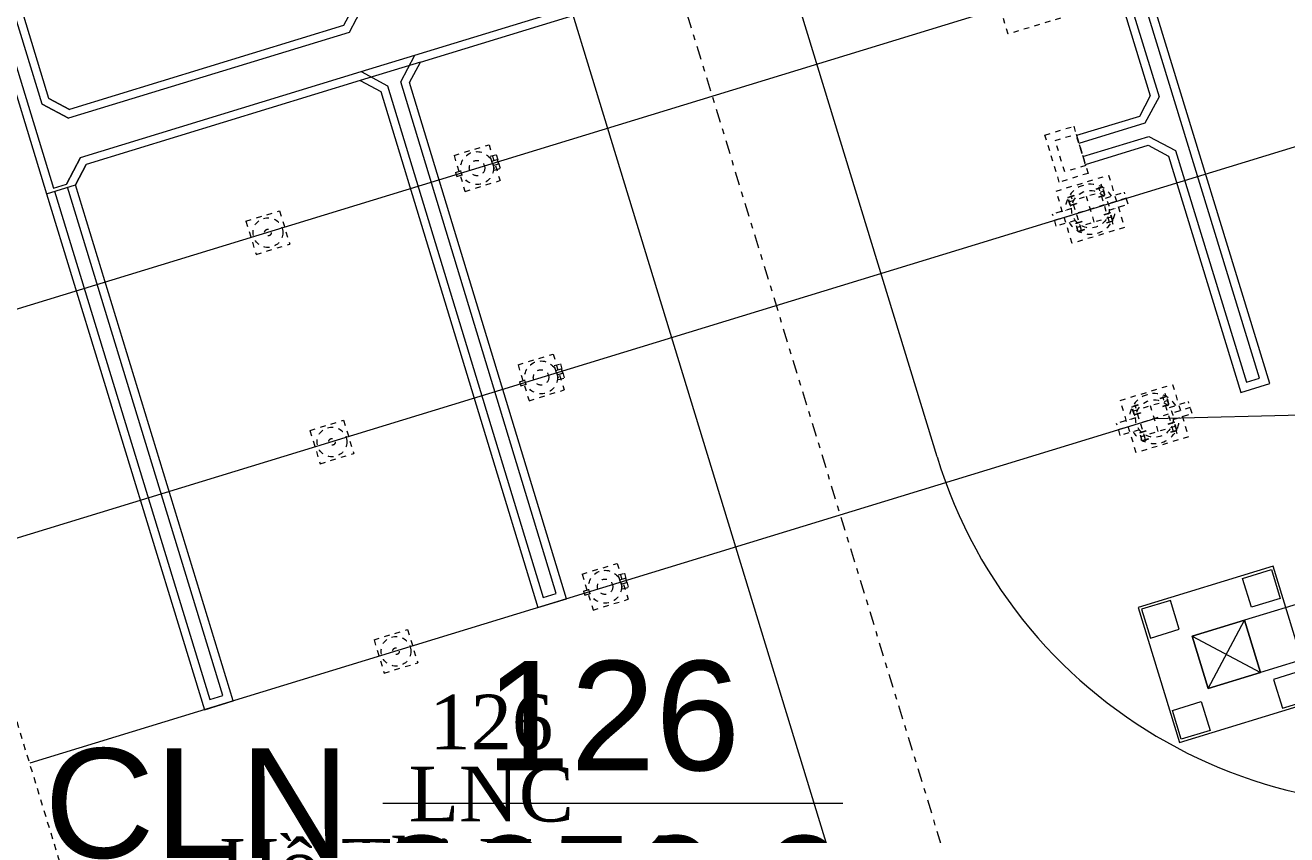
# Model space of a CAD drawing. Header units: metres. Extents: x 0 to 551036, y 0 to 1845929.
# Drawn here: x 547451.92 to 547474.98, y 1841879.78 to 1841894.57 of the extents above; entities that cross this region are included whole.
import ezdxf
from ezdxf.enums import TextEntityAlignment as Align

# ---------------------------------------------------------------- set-up
doc = ezdxf.new("R2010")
doc.units = ezdxf.units.M
doc.header["$MEASUREMENT"] = 0
for name, pattern in [('02 Xref HH1 NDK$0$HIDDEN', [0.375, 0.25, -0.125]), ('02 Xref KB1 MBTB$0$DASHDOT', [1, 0.5, -0.25, 0, -0.25]), ('02 Xref KB1 MBTB$0$DASHED2', [0.375, 0.25, -0.125]), ('02 Xref KB1 MBTB$0$HIDDEN', [0.375, 0.25, -0.125])]:
    doc.linetypes.add(name, pattern=pattern)
for name, color, linetype, lineweight in [('_0', 7, 'Continuous', 0), ('BD HH1 KEM TMB$0$cay', 7, 'Continuous', 0), ('BD HH1 KEM TMB$0$nha', 7, 'Continuous', 0), ('Level 13', 7, 'Continuous', 0), ('Level 15', 7, 'Continuous', 0), ('Level 2', 7, 'Continuous', 0), ('Level 4', 7, 'Continuous', 0), ('Level 49', 7, 'Continuous', 0), ('Level 58', 7, 'Continuous', 0), ('Level 62', 7, 'Continuous', 0)]:
    doc.layers.add(name, color=color, linetype=linetype, lineweight=lineweight)
doc.styles.add('Style-Arial', font='arial.ttf')
doc.styles.add('Style-Times New Roman', font='times.ttf')

# ---------------------------------------------------------------- blocks, each defined once
blk = doc.blocks.new('02 Xref KB1 MBTB$0$X220 NC')
at = {"color": 0, "linetype": 'ByBlock', "lineweight": -2}
for p, q in [((37526403, -1364182), (37516403, -1374182)), ((37516403, -1364182), (37526403, -1374182)), ((37516403, -1534182), (37516403, -1374182)), ((37526403, -1534182), (37526403, -1374182)), ((37526403, -1534182), (37516403, -1544182)), ((37516403, -1534182), (37526403, -1544182))]:
    blk.add_line(p, q, dxfattribs=at)
at = {"color": 0, "linetype": 'ByBlock', "lineweight": -2, "flags": 128}
for points in [[(37534313, -1382092), (37508493, -1382092), (37508493, -1356272), (37534313, -1356272), (37534313, -1382092)], [(37508993, -1356772), (37514493, -1356772), (37514493, -1362272), (37508993, -1362272), (37508993, -1356772)], [(37533813, -1356772), (37528313, -1356772), (37528313, -1362272), (37533813, -1362272), (37533813, -1356772)], [(37516403, -1374182), (37526403, -1374182), (37526403, -1364182), (37516403, -1364182), (37516403, -1374182)], [(37526403, -1374182), (37516403, -1374182), (37516403, -1364182), (37526403, -1364182), (37526403, -1374182)], [(37508993, -1381592), (37514493, -1381592), (37514493, -1376092), (37508993, -1376092), (37508993, -1381592)], [(37533813, -1381592), (37528313, -1381592), (37528313, -1376092), (37533813, -1376092), (37533813, -1381592)], [(37534313, -1526272), (37508493, -1526272), (37508493, -1552092), (37534313, -1552092), (37534313, -1526272)], [(37508993, -1526772), (37514493, -1526772), (37514493, -1532272), (37508993, -1532272), (37508993, -1526772)], [(37533813, -1526772), (37528313, -1526772), (37528313, -1532272), (37533813, -1532272), (37533813, -1526772)], [(37516403, -1544182), (37526403, -1544182), (37526403, -1534182), (37516403, -1534182), (37516403, -1544182)], [(37516403, -1534182), (37526403, -1534182), (37526403, -1544182), (37516403, -1544182), (37516403, -1534182)], [(37526403, -1534182), (37516403, -1534182), (37516403, -1544182), (37526403, -1544182), (37526403, -1534182)], [(37508993, -1551592), (37514493, -1551592), (37514493, -1546092), (37508993, -1546092), (37508993, -1551592)], [(37533813, -1551592), (37528313, -1551592), (37528313, -1546092), (37533813, -1546092), (37533813, -1551592)]]:
    blk.add_lwpolyline(points, close=True, dxfattribs=at)
at = {"flags": 128}
for points in [[(37521403, -1450899), (37521403, -1447081), (37521403, -1461283)], [(37526403, -1454182), (37516403, -1454182)]]:
    blk.add_lwpolyline(points, dxfattribs=at)
blk = doc.blocks.new('PL')
at = {"color": 251, "linetype": '02 Xref KB1 MBTB$0$HIDDEN', "lineweight": -2, "ltscale": 2000}
for p, q in [((485148, 3059606, 0), (485142, 3059600, 0)), ((485142, 3059600, 0), (485142, 3053192, 0)), ((491485, 3059606, 0), (485148, 3059606, 0)), ((491485, 3059606, 0), (491492, 3059600, 0)), ((491492, 3059600, 0), (491492, 3053192, 0)), ((525148, 3059606, 0), (525142, 3059600, 0)), ((525142, 3059600, 0), (525142, 3053192, 0)), ((531485, 3059606, 0), (525148, 3059606, 0)), ((531485, 3059606, 0), (531492, 3059600, 0)), ((531492, 3059600, 0), (531492, 3053192, 0)), ((565148, 3059606, 0), (565142, 3059600, 0)), ((565142, 3059600, 0), (565142, 3053192, 0)), ((571485, 3059606, 0), (565148, 3059606, 0)), ((571485, 3059606, 0), (571492, 3059600, 0)), ((571492, 3059600, 0), (571492, 3053192, 0)), ((485142, 3053192, 0), (485148, 3053186, 0)), ((491492, 3053192, 0), (491485, 3053186, 0)), ((525142, 3053192, 0), (525148, 3053186, 0)), ((531492, 3053192, 0), (531485, 3053186, 0)), ((565142, 3053192, 0), (565148, 3053186, 0)), ((571492, 3053192, 0), (571485, 3053186, 0)), ((491485, 3053186, 0), (485148, 3053186, 0)), ((531485, 3053186, 0), (525148, 3053186, 0)), ((571485, 3053186, 0), (565148, 3053186, 0)), ((484987, 3019725, 0), (484982, 3019720, 0)), ((484982, 3019720, 0), (484982, 3013035, 0)), ((491836, 3019725, 0), (484987, 3019725, 0)), ((488011, 3020379, 0), (488006, 3020374, 0)), ((488006, 3020374, 0), (488006, 3019352, 0)), ((488801, 3020379, 0), (488011, 3020379, 0)), ((488806, 3020374, 0), (488801, 3020379, 0)), ((488806, 3020374, 0), (488806, 3019352, 0)), ((491841, 3019720, 0), (491836, 3019725, 0)), ((491841, 3019720, 0), (491841, 3013035, 0)), ((524987, 3019725, 0), (524982, 3019720, 0)), ((524982, 3019720, 0), (524982, 3013035, 0)), ((531836, 3019725, 0), (524987, 3019725, 0)), ((528011, 3020379, 0), (528006, 3020374, 0)), ((528006, 3020374, 0), (528006, 3019352, 0)), ((528801, 3020379, 0), (528011, 3020379, 0)), ((528806, 3020374, 0), (528801, 3020379, 0)), ((528806, 3020374, 0), (528806, 3019352, 0)), ((531841, 3019720, 0), (531836, 3019725, 0)), ((531841, 3019720, 0), (531841, 3013035, 0)), ((564987, 3019725, 0), (564982, 3019720, 0)), ((564982, 3019720, 0), (564982, 3013035, 0)), ((571836, 3019725, 0), (564987, 3019725, 0)), ((568011, 3020379, 0), (568006, 3020374, 0)), ((568006, 3020374, 0), (568006, 3019352, 0)), ((568801, 3020379, 0), (568011, 3020379, 0)), ((568806, 3020374, 0), (568801, 3020379, 0)), ((568806, 3020374, 0), (568806, 3019352, 0)), ((571841, 3019720, 0), (571836, 3019725, 0)), ((571841, 3019720, 0), (571841, 3013035, 0)), ((484987, 3013030, 0), (484982, 3013035, 0)), ((491836, 3013030, 0), (484987, 3013030, 0)), ((488407, 3013430, 0), (487083, 3013430, 0)), ((487083, 3013430, 0), (487083, 3012277, 0)), ((487083, 3012277, 0), (488407, 3012277, 0)), ((488006, 3013406, 0), (488006, 3012384, 0)), ((488011, 3012379, 0), (488006, 3012384, 0)), ((488801, 3012379, 0), (488011, 3012379, 0)), ((488407, 3013430, 0), (489753, 3013430, 0)), ((489753, 3012277, 0), (488407, 3012277, 0)), ((488806, 3012384, 0), (488801, 3012379, 0)), ((488806, 3013406, 0), (488806, 3012384, 0)), ((489753, 3013430, 0), (489753, 3012277, 0)), ((491841, 3013035, 0), (491836, 3013030, 0)), ((524987, 3013030, 0), (524982, 3013035, 0)), ((531836, 3013030, 0), (524987, 3013030, 0)), ((528407, 3013430, 0), (527083, 3013430, 0)), ((527083, 3013430, 0), (527083, 3012277, 0)), ((527083, 3012277, 0), (528407, 3012277, 0)), ((528006, 3013406, 0), (528006, 3012384, 0)), ((528011, 3012379, 0), (528006, 3012384, 0)), ((528801, 3012379, 0), (528011, 3012379, 0)), ((528407, 3013430, 0), (529753, 3013430, 0)), ((529753, 3012277, 0), (528407, 3012277, 0)), ((528806, 3012384, 0), (528801, 3012379, 0)), ((528806, 3013406, 0), (528806, 3012384, 0)), ((529753, 3013430, 0), (529753, 3012277, 0)), ((531841, 3013035, 0), (531836, 3013030, 0)), ((564987, 3013030, 0), (564982, 3013035, 0)), ((571836, 3013030, 0), (564987, 3013030, 0)), ((568407, 3013430, 0), (567083, 3013430, 0)), ((567083, 3013430, 0), (567083, 3012277, 0)), ((567083, 3012277, 0), (568407, 3012277, 0)), ((568006, 3013406, 0), (568006, 3012384, 0)), ((568011, 3012379, 0), (568006, 3012384, 0)), ((568801, 3012379, 0), (568011, 3012379, 0)), ((568407, 3013430, 0), (569753, 3013430, 0)), ((569753, 3012277, 0), (568407, 3012277, 0)), ((568806, 3012384, 0), (568801, 3012379, 0)), ((568806, 3013406, 0), (568806, 3012384, 0)), ((569753, 3013430, 0), (569753, 3012277, 0)), ((571841, 3013035, 0), (571836, 3013030, 0)), ((528390, 2920007, 0), (528388, 2914276, 0)), ((487263, 2914606, 0), (487263, 2918231, 0)), ((487263, 2918231, 0), (489549, 2918231, 0)), ((488406, 2918231, 0), (488406, 2914802, 0)), ((489549, 2914606, 0), (489549, 2918231, 0)), ((527263, 2918231, 0), (529549, 2918231, 0)), ((527263, 2914606, 0), (527263, 2918231, 0)), ((528406, 2918231, 0), (528406, 2914802, 0)), ((529549, 2914606, 0), (529549, 2918231, 0)), ((534799, 2915346, 0), (543799, 2915346, 0)), ((534799, 2909846, 0), (534799, 2915346, 0)), ((543799, 2915346, 0), (543799, 2909846, 0)), ((484980, 2914041, 0), (485279, 2914041, 0)), ((485080, 2914130, 0), (485199, 2914130, 0)), ((485080, 2913951, 0), (485199, 2913951, 0)), ((485139, 2913513, 0), (485139, 2914608, 0)), ((485139, 2914041, 0), (491673, 2914041, 0)), ((485199, 2913513, 0), (485139, 2913513, 0)), ((485199, 2913513, 0), (485199, 2914608, 0)), ((485239, 2914708, 0), (486633, 2914708, 0)), ((485239, 2914648, 0), (486633, 2914648, 0)), ((485578, 2914041, 0), (486295, 2914041, 0)), ((485936, 2908039, 0), (485936, 2914708, 0)), ((486673, 2913513, 0), (486673, 2914608, 0)), ((486733, 2913513, 0), (486673, 2913513, 0)), ((486733, 2913513, 0), (486733, 2914608, 0)), ((488406, 2908707, 0), (488406, 2914041, 0)), ((490079, 2913513, 0), (490079, 2914608, 0)), ((490139, 2913513, 0), (490079, 2913513, 0)), ((490139, 2913513, 0), (490139, 2914608, 0)), ((490179, 2914708, 0), (491573, 2914708, 0)), ((490179, 2914648, 0), (491573, 2914648, 0)), ((490876, 2914708, 0), (490876, 2908039, 0)), ((491832, 2914041, 0), (491533, 2914041, 0)), ((491613, 2913513, 0), (491613, 2914608, 0)), ((491733, 2914130, 0), (491613, 2914130, 0)), ((491733, 2913951, 0), (491613, 2913951, 0)), ((491673, 2913513, 0), (491613, 2913513, 0)), ((491673, 2913513, 0), (491673, 2914608, 0)), ((524980, 2914041, 0), (525279, 2914041, 0)), ((525080, 2914130, 0), (525199, 2914130, 0)), ((525080, 2913951, 0), (525199, 2913951, 0)), ((525139, 2913513, 0), (525139, 2914608, 0)), ((525139, 2914041, 0), (531673, 2914041, 0)), ((525199, 2913513, 0), (525139, 2913513, 0)), ((525199, 2913513, 0), (525199, 2914608, 0)), ((525239, 2914708, 0), (526633, 2914708, 0)), ((525239, 2914648, 0), (526633, 2914648, 0)), ((525578, 2914041, 0), (526295, 2914041, 0)), ((525936, 2908039, 0), (525936, 2914708, 0)), ((526673, 2913513, 0), (526673, 2914608, 0)), ((526733, 2913513, 0), (526673, 2913513, 0)), ((526733, 2913513, 0), (526733, 2914608, 0)), ((528406, 2908707, 0), (528406, 2914041, 0)), ((530079, 2913513, 0), (530079, 2914608, 0)), ((530139, 2913513, 0), (530079, 2913513, 0)), ((530139, 2913513, 0), (530139, 2914608, 0)), ((530179, 2914708, 0), (531573, 2914708, 0)), ((530179, 2914648, 0), (531573, 2914648, 0)), ((530876, 2914708, 0), (530876, 2908039, 0)), ((531832, 2914041, 0), (531533, 2914041, 0)), ((531613, 2913513, 0), (531613, 2914608, 0)), ((531733, 2914130, 0), (531613, 2914130, 0)), ((531733, 2913951, 0), (531613, 2913951, 0)), ((531673, 2913513, 0), (531613, 2913513, 0)), ((531673, 2913513, 0), (531673, 2914608, 0)), ((536299, 2913846, 0), (542299, 2913846, 0)), ((536299, 2909846, 0), (536299, 2913846, 0)), ((542299, 2913846, 0), (542299, 2909846, 0)), ((485936, 2911374, 0), (490876, 2911374, 0)), ((525936, 2911374, 0), (530876, 2911374, 0)), ((484542, 2908209, 0), (485139, 2908209, 0)), ((484980, 2908707, 0), (485279, 2908707, 0)), ((485080, 2908796, 0), (485199, 2908796, 0)), ((485080, 2908617, 0), (485199, 2908617, 0)), ((485139, 2909234, 0), (485139, 2908139, 0)), ((485199, 2909234, 0), (485139, 2909234, 0)), ((485139, 2908707, 0), (491673, 2908707, 0)), ((485199, 2909234, 0), (485199, 2908139, 0)), ((485239, 2908099, 0), (486633, 2908099, 0)), ((485239, 2908039, 0), (486633, 2908039, 0)), ((486673, 2909234, 0), (486673, 2908139, 0)), ((486733, 2909234, 0), (486673, 2909234, 0)), ((486733, 2909234, 0), (486733, 2908139, 0)), ((487263, 2908141, 0), (487263, 2904517, 0)), ((488406, 2904517, 0), (488406, 2907945, 0)), ((489549, 2908141, 0), (489549, 2904517, 0)), ((490079, 2909234, 0), (490079, 2908139, 0)), ((490139, 2909234, 0), (490079, 2909234, 0)), ((490139, 2909234, 0), (490139, 2908139, 0)), ((490179, 2908099, 0), (491573, 2908099, 0)), ((490179, 2908039, 0), (491573, 2908039, 0)), ((491832, 2908707, 0), (491533, 2908707, 0)), ((491613, 2909234, 0), (491613, 2908139, 0)), ((491673, 2909234, 0), (491613, 2909234, 0)), ((491733, 2908796, 0), (491613, 2908796, 0)), ((491733, 2908617, 0), (491613, 2908617, 0)), ((491673, 2909234, 0), (491673, 2908139, 0)), ((492270, 2908209, 0), (491673, 2908209, 0)), ((524542, 2908209, 0), (525139, 2908209, 0)), ((524980, 2908707, 0), (525279, 2908707, 0)), ((525080, 2908796, 0), (525199, 2908796, 0)), ((525080, 2908617, 0), (525199, 2908617, 0)), ((525139, 2909234, 0), (525139, 2908139, 0)), ((525199, 2909234, 0), (525139, 2909234, 0)), ((525139, 2908707, 0), (531673, 2908707, 0)), ((525199, 2909234, 0), (525199, 2908139, 0)), ((525239, 2908099, 0), (526633, 2908099, 0)), ((525239, 2908039, 0), (526633, 2908039, 0)), ((526673, 2909234, 0), (526673, 2908139, 0)), ((526733, 2909234, 0), (526673, 2909234, 0)), ((526733, 2909234, 0), (526733, 2908139, 0)), ((527263, 2908141, 0), (527263, 2904517, 0)), ((528406, 2904517, 0), (528406, 2907945, 0)), ((529549, 2908141, 0), (529549, 2904517, 0)), ((530079, 2909234, 0), (530079, 2908139, 0)), ((530139, 2909234, 0), (530079, 2909234, 0)), ((530139, 2909234, 0), (530139, 2908139, 0)), ((530179, 2908099, 0), (531573, 2908099, 0)), ((530179, 2908039, 0), (531573, 2908039, 0)), ((531832, 2908707, 0), (531533, 2908707, 0)), ((531613, 2909234, 0), (531613, 2908139, 0)), ((531673, 2909234, 0), (531613, 2909234, 0)), ((531733, 2908796, 0), (531613, 2908796, 0)), ((531733, 2908617, 0), (531613, 2908617, 0)), ((531673, 2909234, 0), (531673, 2908139, 0)), ((532270, 2908209, 0), (531673, 2908209, 0)), ((543799, 2909846, 0), (534799, 2909846, 0)), ((542299, 2909846, 0), (536299, 2909846, 0)), ((536549, 2909846, 0), (542049, 2909846, 0)), ((487263, 2904517, 0), (489549, 2904517, 0)), ((527263, 2904517, 0), (529549, 2904517, 0))]:
    blk.add_line(p, q, dxfattribs=at)
at = {"color": 251, "linetype": '02 Xref KB1 MBTB$0$HIDDEN', "lineweight": -2, "ltscale": 2000, "elevation": 0}
for points in [[(493406, 2906374), (483406, 2906374), (483406, 2916374), (493406, 2916374), (493406, 2906374)], [(533406, 2906374), (523406, 2906374), (523406, 2916374), (533406, 2916374), (533406, 2906374)], [(573406, 2906374), (563406, 2906374), (563406, 2916374), (573406, 2916374), (573406, 2906374)]]:
    blk.add_lwpolyline(points, close=True, dxfattribs=at)
at = {"color": 251, "linetype": '02 Xref KB1 MBTB$0$HIDDEN', "lineweight": -2, "ltscale": 2000}
for centre, radius in [((488317, 3056375, 0), 2718), ((528317, 3056375, 0), 2718), ((568317, 3056375, 0), 2718), ((488317, 3056375, 0), 611), ((528317, 3056375, 0), 611), ((568317, 3056375, 0), 611), ((488406, 3016379, 0), 3000), ((528406, 3016379, 0), 3000), ((568406, 3016379, 0), 3000), ((488406, 3016379, 0), 1410), ((528406, 3016379, 0), 1410), ((568406, 3016379, 0), 1410), ((488406, 2911374, 0), 3429), ((528406, 2911374, 0), 3429)]:
    blk.add_circle(centre, radius, dxfattribs=at)
for centre, radius, start, end in [((488406, 2911374, 0), 4571, 104.47751, 255.52249), ((488406, 2911374, 0), 4571, 284.47751, 75.52249), ((528406, 2911374, 0), 4571, 104.47751, 255.52249), ((528406, 2911374, 0), 4571, 284.47751, 75.52249), ((485239, 2914608, 0), 99.6, 90, 180), ((485239, 2914608, 0), 39.8, 90, 180), ((486633, 2914608, 0), 99.6, 0, 90), ((486633, 2914608, 0), 39.8, 0, 90), ((490179, 2914608, 0), 99.6, 90, 180), ((490179, 2914608, 0), 39.8, 90, 180), ((491573, 2914608, 0), 99.6, 0, 90), ((491573, 2914608, 0), 39.8, 0, 90), ((525239, 2914608, 0), 99.6, 90, 180), ((525239, 2914608, 0), 39.8, 90, 180), ((526633, 2914608, 0), 99.6, 0, 90), ((526633, 2914608, 0), 39.8, 0, 90), ((530179, 2914608, 0), 99.6, 90, 180), ((530179, 2914608, 0), 39.8, 90, 180), ((531573, 2914608, 0), 99.6, 0, 90), ((531573, 2914608, 0), 39.8, 0, 90), ((485239, 2908139, 0), 99.6, 180, 270), ((485239, 2908139, 0), 39.8, 180, 270), ((486633, 2908139, 0), 99.6, 270, 0), ((486633, 2908139, 0), 39.8, 270, 0), ((490179, 2908139, 0), 99.6, 180, 270), ((490179, 2908139, 0), 39.8, 180, 270), ((491573, 2908139, 0), 99.6, 270, 0), ((491573, 2908139, 0), 39.8, 270, 0), ((525239, 2908139, 0), 99.6, 180, 270), ((525239, 2908139, 0), 39.8, 180, 270), ((526633, 2908139, 0), 99.6, 270, 0), ((526633, 2908139, 0), 39.8, 270, 0), ((530179, 2908139, 0), 99.6, 180, 270), ((530179, 2908139, 0), 39.8, 180, 270), ((531573, 2908139, 0), 99.6, 270, 0), ((531573, 2908139, 0), 39.8, 270, 0)]:
    blk.add_arc(centre, radius, start, end, dxfattribs=at)
blk = doc.blocks.new('YL')
at = {"color": 251, "linetype": '02 Xref HH1 NDK$0$HIDDEN', "lineweight": -2, "ltscale": 4500}
for p, q in [((-933392, 2746396, 0), (-923392, 2736396, 0)), ((-923392, 2746396, 0), (-933392, 2736396, 0)), ((-933392, 2576396, 0), (-933392, 2736396, 0)), ((-923392, 2576396, 0), (-923392, 2736396, 0)), ((-933392, 2576396, 0), (-923392, 2566396, 0)), ((-923392, 2576396, 0), (-933392, 2566396, 0))]:
    blk.add_line(p, q, dxfattribs=at)
at = {"color": 251, "linetype": '02 Xref HH1 NDK$0$HIDDEN', "lineweight": -2, "ltscale": 4500, "elevation": 0}
for points in [[(-941302, 2728486), (-915482, 2728486), (-915482, 2754306), (-941302, 2754306), (-941302, 2728486)], [(-940802, 2753806), (-935302, 2753806), (-935302, 2748306), (-940802, 2748306), (-940802, 2753806)], [(-915982, 2753806), (-921482, 2753806), (-921482, 2748306), (-915982, 2748306), (-915982, 2753806)], [(-923392, 2736396), (-933392, 2736396), (-933392, 2746396), (-923392, 2746396), (-923392, 2736396)], [(-933392, 2736396), (-923392, 2736396), (-923392, 2746396), (-933392, 2746396), (-933392, 2736396)], [(-940802, 2728986), (-935302, 2728986), (-935302, 2734486), (-940802, 2734486), (-940802, 2728986)], [(-915982, 2728986), (-921482, 2728986), (-921482, 2734486), (-915982, 2734486), (-915982, 2728986)], [(-941302, 2584306), (-915482, 2584306), (-915482, 2558486), (-941302, 2558486), (-941302, 2584306)], [(-940802, 2583806), (-935302, 2583806), (-935302, 2578306), (-940802, 2578306), (-940802, 2583806)], [(-915982, 2583806), (-921482, 2583806), (-921482, 2578306), (-915982, 2578306), (-915982, 2583806)], [(-923392, 2566396), (-933392, 2566396), (-933392, 2576396), (-923392, 2576396), (-923392, 2566396)], [(-923392, 2576396), (-933392, 2576396), (-933392, 2566396), (-923392, 2566396), (-923392, 2576396)], [(-933392, 2576396), (-923392, 2576396), (-923392, 2566396), (-933392, 2566396), (-933392, 2576396)], [(-940802, 2558986), (-935302, 2558986), (-935302, 2564486), (-940802, 2564486), (-940802, 2558986)], [(-915982, 2558986), (-921482, 2558986), (-921482, 2564486), (-915982, 2564486), (-915982, 2558986)]]:
    blk.add_lwpolyline(points, close=True, dxfattribs=at)
at = {"color": 251, "linetype": '02 Xref HH1 NDK$0$HIDDEN', "elevation": 0}
for points in [[(-928392, 2659678), (-928392, 2663497), (-928392, 2649295)], [(-933392, 2656396), (-923392, 2656396)]]:
    blk.add_lwpolyline(points, dxfattribs=at)
blk = doc.blocks.new('Substation')
at = {"color": 251, "linetype": '02 Xref KB1 MBTB$0$DASHED2', "ltscale": 2000, "elevation": 0}
for points in [[(3138624.318, 2123971.333), (3138624.318, 2123928.781), (3138624.319, 2124421.24)], [(3138584.298, 2124183.787), (3138584.298, 2124398.783)], [(3138664.298, 2124183.787), (3138664.298, 2124398.783)], [(3138584.319, 2123996.237), (3138571.789, 2124033.779), (3138571.782, 2124098.688), (3138571.782, 2124138.763), (3138584.298, 2124183.787)]]:
    blk.add_lwpolyline(points, dxfattribs=at)
at = {"layer": 'BD HH1 KEM TMB$0$cay', "linetype": 'ByBlock', "lineweight": 13}
blk.add_line((3138589.324, 2124223.794, 0), (3139509.324, 2124223.794, 0), dxfattribs=at)
at = {"layer": 'BD HH1 KEM TMB$0$cay', "linetype": 'ByBlock', "lineweight": 13, "elevation": 0, "flags": 128}
blk.add_lwpolyline([(3138657.324, 2123598.794), (3138459.324, 2123598.794), (3138459.324, 2124263.794), (3139639.324, 2124263.794), (3139639.324, 2123700.758)], dxfattribs=at)
at = {"layer": 'BD HH1 KEM TMB$0$cay', "linetype": 'ByBlock', "lineweight": 13}
blk.add_arc((3138589.324, 2124133.794, 0), 90, 90, 180, dxfattribs=at)
at = {"layer": 'BD HH1 KEM TMB$0$nha', "lineweight": 13}
for p, q in [((3138682.914, 2124365.383, 0), (3138584.309, 2124365.382, 0)), ((3138584.309, 2124365.382, 0), (3138584.309, 2124359.882, 0)), ((3138682.914, 2124363.883, 0), (3138585.809, 2124363.882, 0)), ((3138585.809, 2124363.882, 0), (3138585.809, 2124361.382, 0)), ((3138584.309, 2124359.882, 0), (3138682.914, 2124359.883, 0)), ((3138585.809, 2124361.382, 0), (3138682.914, 2124361.383, 0)), ((3138685.914, 2124304.501, 0), (3138682.914, 2124301.501, 0)), ((3138687.414, 2124303.88, 0), (3138683.536, 2124300.001, 0)), ((3138682.914, 2124301.501, 0), (3138584.318, 2124301.653, 0)), ((3138584.318, 2124301.653, 0), (3138584.318, 2124296.153, 0)), ((3138683.536, 2124300.001, 0), (3138585.818, 2124300.153, 0)), ((3138585.818, 2124300.153, 0), (3138585.818, 2124297.653, 0)), ((3138585.818, 2124297.653, 0), (3138683.536, 2124297.501, 0)), ((3138683.536, 2124297.501, 0), (3138687.414, 2124293.623, 0)), ((3138584.318, 2124296.153, 0), (3138682.914, 2124296.001, 0)), ((3138682.914, 2124296.001, 0), (3138685.914, 2124293.001, 0)), ((3138632.465, 2124182.244, 0), (3138632.465, 2124170.244, 0)), ((3138633.965, 2124182.244, 0), (3138633.965, 2124169.623, 0)), ((3138636.465, 2124169.623, 0), (3138636.465, 2124182.244, 0)), ((3138637.965, 2124170.244, 0), (3138637.965, 2124182.244, 0)), ((3138632.465, 2124170.244, 0), (3138629.465, 2124167.244, 0)), ((3138640.965, 2124167.244, 0), (3138637.965, 2124170.244, 0)), ((3138633.965, 2124169.623, 0), (3138630.086, 2124165.744, 0)), ((3138640.344, 2124165.744, 0), (3138636.465, 2124169.623, 0)), ((3138629.468, 2124167.244, 0), (3138584.323, 2124167.244, 0)), ((3138584.323, 2124167.244, 0), (3138584.323, 2124161.744, 0)), ((3138630.089, 2124165.744, 0), (3138585.823, 2124165.744, 0)), ((3138585.823, 2124165.744, 0), (3138585.823, 2124163.244, 0)), ((3138683.536, 2124165.744, 0), (3138640.347, 2124165.744, 0)), ((3138682.914, 2124167.244, 0), (3138640.968, 2124167.244, 0)), ((3138585.823, 2124163.244, 0), (3138683.536, 2124163.244, 0)), ((3138584.323, 2124161.744, 0), (3138682.914, 2124161.744, 0))]:
    blk.add_line(p, q, dxfattribs=at)
at = {"layer": 'Level 58', "color": 4, "linetype": '02 Xref KB1 MBTB$0$DASHDOT', "ltscale": 5}
blk.add_line((3138479.324, 2124243.794, 0), (3139619.324, 2124243.794, 0), dxfattribs=at)
at = {"layer": 'Level 62', "lineweight": 13}
for p, q in [((3138834.321, 2124365.383, 0), (3138682.914, 2124365.383, 0)), ((3138682.914, 2124365.383, 0), (3138682.914, 2124359.883, 0)), ((3138832.821, 2124363.883, 0), (3138683.536, 2124363.883, 0)), ((3138683.536, 2124363.883, 0), (3138683.536, 2124361.383, 0)), ((3138685.914, 2124356.883, 0), (3138682.914, 2124359.883, 0)), ((3138682.914, 2124359.883, 0), (3138685.914, 2124356.883, 0)), ((3138687.414, 2124357.504, 0), (3138683.536, 2124361.383, 0)), ((3138683.536, 2124361.383, 0), (3138687.414, 2124357.504, 0)), ((3138694.914, 2124357.504, 0), (3138698.793, 2124361.383, 0)), ((3138698.793, 2124361.383, 0), (3138694.914, 2124357.504, 0)), ((3138696.414, 2124356.883, 0), (3138699.414, 2124359.883, 0)), ((3138699.414, 2124359.883, 0), (3138696.414, 2124356.883, 0)), ((3138698.793, 2124361.383, 0), (3138832.821, 2124361.383, 0)), ((3138699.414, 2124359.883, 0), (3138834.321, 2124359.883, 0)), ((3138685.914, 2124304.501, 0), (3138685.914, 2124356.883, 0)), ((3138687.414, 2124357.504, 0), (3138687.414, 2124303.88, 0)), ((3138694.914, 2124303.88, 0), (3138694.914, 2124357.504, 0)), ((3138696.414, 2124304.501, 0), (3138696.414, 2124356.883, 0)), ((3138685.914, 2124293.001, 0), (3138685.914, 2124304.501, 0)), ((3138687.414, 2124303.88, 0), (3138687.414, 2124293.623, 0)), ((3138698.793, 2124300.001, 0), (3138694.914, 2124303.88, 0)), ((3138699.414, 2124301.501, 0), (3138696.414, 2124304.501, 0)), ((3138685.914, 2124293.001, 0), (3138685.914, 2124170.244, 0)), ((3138687.414, 2124293.623, 0), (3138687.414, 2124169.623, 0))]:
    blk.add_line(p, q, dxfattribs=at)
at = {"xscale": 0.001, "yscale": 0.001, "zscale": 0.001}
blk.add_blockref('PL', (3138095.963, 2121272.398, 0), dxfattribs=at)
at = {"xscale": 0.001, "yscale": 0.001, "zscale": 0.001, "rotation": 270}
blk.add_blockref('YL', (3135967.929, 2123475.402, 0), dxfattribs=at)
at = {"layer": 'Level 49', "xscale": 0.001, "yscale": -0.001, "zscale": 0.001, "rotation": 180}
blk.add_blockref('02 Xref KB1 MBTB$0$X220 NC', (3176060.727, 2125552.976, 0), dxfattribs=at)
blk = doc.blocks.new('N_THUA_65')
at = {"layer": 'Level 13', "color": 2, "linetype": 'Continuous', "lineweight": 0}
blk.add_line((-1.984, 0), (6.425, 0), dxfattribs=at)
at = {"layer": 'Level 13', "color": 5, "linetype": 'Continuous', "lineweight": 0, "style": 'Style-Arial'}
blk.add_text('126', height=2, dxfattribs=at).set_placement((2.221, 1.6), align=Align.MIDDLE_CENTER)
at = {"layer": 'Level 2', "color": 3, "linetype": 'Continuous', "lineweight": 0, "style": 'Style-Arial'}
blk.add_text('CLN', height=2, dxfattribs=at).set_placement((-2.584, 0), align=Align.MIDDLE_RIGHT)
at = {"layer": 'Level 4', "color": 1, "linetype": 'Continuous', "lineweight": 0, "style": 'Style-Arial'}
blk.add_text('3659,0', height=2, dxfattribs=at).set_placement((2.221, -1.6), align=Align.MIDDLE_CENTER)

msp = doc.modelspace()

# ---------------------------------------------------------------- block references
at = {"layer": '_0', "xscale": 0.1, "yscale": 0.1, "zscale": 0.1, "rotation": 107.0123114188912}
msp.add_blockref('Substation', (842423.72785, 1603911.5666), dxfattribs=at)

# ---------------------------------------------------------------- next in the draw order: block references
at = {"layer": 'Level 2', "color": 3, "linetype": 'Continuous', "lineweight": 0}
msp.add_blockref('N_THUA_65', (547460.43434, 1841880.361), dxfattribs=at)

# ---------------------------------------------------------------- next in the draw order: texts
at = {"layer": 'Level 15', "color": 2, "linetype": 'Continuous', "lineweight": 0, "insert": (547460.43434, 1841880.361), "char_height": 1, "attachment_point": 5, "line_spacing_factor": 0.790495, "style": 'Style-Times New Roman'}
msp.add_mtext('126\\PLNC\\PHồ Thị Xa Lâng', dxfattribs=at)

doc.saveas('drawing.dxf')
